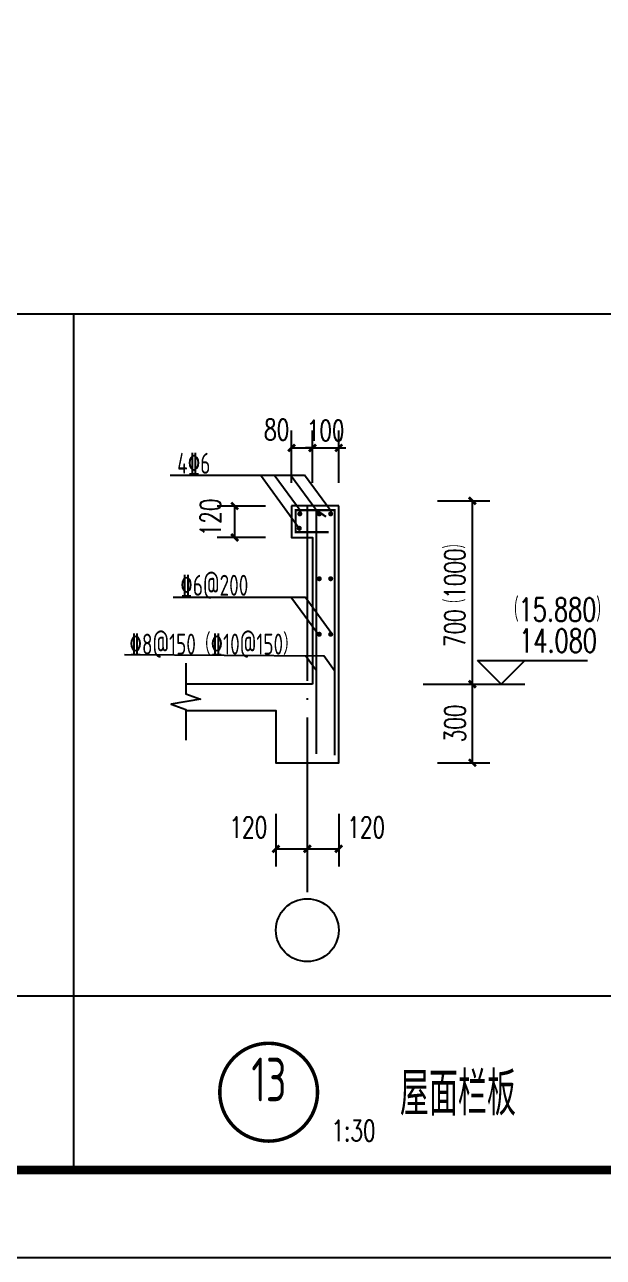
# Model space of a CAD drawing. Extents: x 1051052 to 1482120, y -981644 to -673261.
# Drawn here: x 1467402 to 1474031, y -981644 to -967533 of the extents above; entities that cross this region are included whole.
import ezdxf
from ezdxf.enums import TextEntityAlignment as Align

# ---------------------------------------------------------------- set-up
doc = ezdxf.new("R2010")
doc.units = 0
doc.header["$LTSCALE"] = 1000
doc.header["$MEASUREMENT"] = 0
doc.linetypes.add('DOTE', pattern=[2.42, 2, -0.2, 0.02, -0.2])
for name, color, linetype in [('A-Fixt', 81, 'Continuous'), ('AXIS', 3, 'Continuous'), ('DIM_ELEV', 3, 'Continuous'), ('DIM_IDEN', 3, 'Continuous'), ('DIM_LEAD', 3, 'Continuous'), ('DIM_SYMB', 3, 'Continuous'), ('DOTE', 1, 'DOTE'), ('PUB_DIM', 3, 'Continuous'), ('PUB_TEXT', 7, 'Continuous'), ('TK', 142, 'Continuous'), ('剖面钢筋', 1, 'Continuous'), ('填充', 8, 'Continuous')]:
    doc.layers.add(name, color=color, linetype=linetype)
doc.layers.add('TAB', color=7, linetype='Continuous', lineweight=25)
doc.styles.add('_TCH_DIM', font='SIMPLEX', dxfattribs={"bigfont": 'GBCBIG'})
doc.styles.add('_TCH_DIM_T3', font='SIMPLEX', dxfattribs={"width": 0.705882, "bigfont": 'GBCBIG'})
doc.styles.get("Standard").update_dxf_attribs({"font": 'tssdeng.shx', "width": 0.7, "bigfont": '0hztxt.shx'})
doc.styles.add('TSSD_Norm', font='Tssdeng.shx', dxfattribs={"width": 0.7, "bigfont": 'hztxt.shx'})
doc.dimstyles.new('TCH-30--80', dxfattribs={"dimtxt": 238, "dimasz": 80, "dimexe": 200, "dimexo": 240, "dimgap": 80, "dimtad": 1, "dimdec": 0, "dimlfac": 0.333333, "dimzin": 0, "dimdsep": 46, "dimtxsty": '_TCH_DIM_T3', "dimblk": 'ARCHTICK', "dimcen": 0.09, "dimclrt": 7, "dimazin": 2, "dimtfac": 1, "dimtdec": 0, "dimtix": 1, "dimtmove": 2, "dimatfit": 3, "dimfxl": 0, "dimtolj": 1, "dimtzin": 0, "dimarcsym": 0})

# ---------------------------------------------------------------- blocks, each defined once
blk = doc.blocks.new('_ArchTick')
at = {"color": 0, "linetype": 'ByBlock', "const_width": 0.4}
blk.add_lwpolyline([(-0.5, -0.5), (0.5, 0.5)], dxfattribs=at)
blk = doc.blocks.new('*D881')
at = {"layer": 'Defpoints', "color": 0, "transparency": 16777216}
for p in [(1470280, -975773), (1470640, -975773), (1470640, -976968)]:
    blk.add_point(p, dxfattribs=at)
at = {"layer": 'PUB_DIM', "color": 0, "lineweight": -2, "transparency": 16777216}
for p, q in [((1470280, -976568), (1470280, -977168)), ((1470640, -976568), (1470640, -977168)), ((1470280, -976968), (1470640, -976968))]:
    blk.add_line(p, q, dxfattribs=at)
at = {"layer": 'PUB_DIM', "color": 0, "lineweight": -2, "transparency": 16777216, "xscale": 80, "yscale": 80, "zscale": 80, "rotation": 180}
blk.add_blockref('_ArchTick', (1470280, -976968), dxfattribs=at)
at = {"layer": 'PUB_DIM', "color": 0, "lineweight": -2, "transparency": 16777216, "xscale": 80, "yscale": 80, "zscale": 80}
blk.add_blockref('_ArchTick', (1470640, -976968), dxfattribs=at)
at = {"layer": 'PUB_DIM', "color": 7, "transparency": 16777216, "insert": (1469965, -976721), "char_height": 238, "attachment_point": 5, "style": '_TCH_DIM_T3'}
blk.add_mtext('\\A1;120', dxfattribs=at)
blk = doc.blocks.new('*D882')
at = {"layer": 'Defpoints', "color": 0, "transparency": 16777216}
for p in [(1470640, -975773), (1471000, -975773), (1471000, -976968)]:
    blk.add_point(p, dxfattribs=at)
at = {"layer": 'PUB_DIM', "color": 0, "lineweight": -2, "transparency": 16777216}
for p, q in [((1470640, -976568), (1470640, -977168)), ((1471000, -976568), (1471000, -977168)), ((1470640, -976968), (1471000, -976968))]:
    blk.add_line(p, q, dxfattribs=at)
at = {"layer": 'PUB_DIM', "color": 0, "lineweight": -2, "transparency": 16777216, "xscale": 80, "yscale": 80, "zscale": 80, "rotation": 180}
blk.add_blockref('_ArchTick', (1470640, -976968), dxfattribs=at)
at = {"layer": 'PUB_DIM', "color": 0, "lineweight": -2, "transparency": 16777216, "xscale": 80, "yscale": 80, "zscale": 80}
blk.add_blockref('_ArchTick', (1471000, -976968), dxfattribs=at)
at = {"layer": 'PUB_DIM', "color": 7, "transparency": 16777216, "insert": (1471315, -976721), "char_height": 238, "attachment_point": 5, "style": '_TCH_DIM_T3'}
blk.add_mtext('\\A1;120', dxfattribs=at)
blk = doc.blocks.new('*D883')
at = {"layer": 'Defpoints', "color": 0, "transparency": 16777216}
for p in [(1471605, -972983), (1472531, -972983), (1471605, -975083)]:
    blk.add_point(p, dxfattribs=at)
at = {"layer": 'PUB_DIM', "color": 0, "lineweight": -2, "transparency": 16777216}
for p, q in [((1472131, -972983), (1472731, -972983)), ((1472531, -975083), (1472531, -972983)), ((1472131, -975083), (1472731, -975083))]:
    blk.add_line(p, q, dxfattribs=at)
at = {"layer": 'PUB_DIM', "color": 0, "lineweight": -2, "transparency": 16777216, "xscale": 80, "yscale": 80, "zscale": 80}
for p, rotation in [((1472531, -972983), 90), ((1472531, -975083), 270)]:
    blk.add_blockref('_ArchTick', p, dxfattribs=dict(at, rotation=rotation))
at = {"layer": 'PUB_DIM', "color": 7, "transparency": 16777216, "insert": (1472332, -974033), "char_height": 238, "attachment_point": 5, "rotation": 90, "style": '_TCH_DIM_T3'}
blk.add_mtext('\\A1;700（1000）', dxfattribs=at)
blk = doc.blocks.new('*D884')
at = {"layer": 'Defpoints', "color": 0, "transparency": 16777216}
for p in [(1471605, -975083), (1472531, -975083), (1471605, -975982)]:
    blk.add_point(p, dxfattribs=at)
at = {"layer": 'PUB_DIM', "color": 0, "lineweight": -2, "transparency": 16777216}
for p, q in [((1472131, -975083), (1472731, -975083)), ((1472531, -975982), (1472531, -975083)), ((1472131, -975982), (1472731, -975982))]:
    blk.add_line(p, q, dxfattribs=at)
at = {"layer": 'PUB_DIM', "color": 0, "lineweight": -2, "transparency": 16777216, "xscale": 80, "yscale": 80, "zscale": 80}
for p, rotation in [((1472531, -975083), 90), ((1472531, -975982), 270)]:
    blk.add_blockref('_ArchTick', p, dxfattribs=dict(at, rotation=rotation))
at = {"layer": 'PUB_DIM', "color": 7, "transparency": 16777216, "insert": (1472332, -975532), "char_height": 238, "attachment_point": 5, "rotation": 90, "style": '_TCH_DIM_T3'}
blk.add_mtext('\\A1;300', dxfattribs=at)
blk = doc.blocks.new('*D885')
at = {"layer": 'Defpoints', "color": 0, "transparency": 16777216}
for p in [(1469808, -973043), (1470400, -973043), (1470400, -973402)]:
    blk.add_point(p, dxfattribs=at)
at = {"layer": 'PUB_DIM', "color": 0, "lineweight": -2, "transparency": 16777216}
for p, q in [((1470160, -973043), (1469608, -973043)), ((1469808, -973402), (1469808, -973043)), ((1470160, -973402), (1469608, -973402))]:
    blk.add_line(p, q, dxfattribs=at)
at = {"layer": 'PUB_DIM', "color": 0, "lineweight": -2, "transparency": 16777216, "xscale": 80, "yscale": 80, "zscale": 80}
for p, rotation in [((1469808, -973043), 90), ((1469808, -973402), 270)]:
    blk.add_blockref('_ArchTick', p, dxfattribs=dict(at, rotation=rotation))
at = {"layer": 'PUB_DIM', "color": 7, "transparency": 16777216, "insert": (1469532, -973174), "char_height": 238, "attachment_point": 5, "rotation": 90, "style": '_TCH_DIM_T3'}
blk.add_mtext('\\A1;120', dxfattribs=at)
blk = doc.blocks.new('*D886')
at = {"layer": 'Defpoints', "color": 0, "transparency": 16777216}
for p in [(1470700, -972378), (1470460, -973043), (1470700, -973043)]:
    blk.add_point(p, dxfattribs=at)
at = {"layer": 'PUB_DIM', "color": 0, "lineweight": -2, "transparency": 16777216}
for p, q in [((1470460, -972778), (1470460, -972178)), ((1470700, -972778), (1470700, -972178)), ((1470460, -972378), (1470700, -972378))]:
    blk.add_line(p, q, dxfattribs=at)
at = {"layer": 'PUB_DIM', "color": 0, "lineweight": -2, "transparency": 16777216, "xscale": 80, "yscale": 80, "zscale": 80, "rotation": 180}
blk.add_blockref('_ArchTick', (1470460, -972378), dxfattribs=at)
at = {"layer": 'PUB_DIM', "color": 0, "lineweight": -2, "transparency": 16777216, "xscale": 80, "yscale": 80, "zscale": 80}
blk.add_blockref('_ArchTick', (1470700, -972378), dxfattribs=at)
at = {"layer": 'PUB_DIM', "color": 7, "transparency": 16777216, "insert": (1470289, -972169), "char_height": 238, "attachment_point": 5, "style": '_TCH_DIM_T3'}
blk.add_mtext('\\A1;80', dxfattribs=at)
blk = doc.blocks.new('*D887')
at = {"layer": 'Defpoints', "color": 0, "transparency": 16777216}
for p in [(1471000, -972378), (1470700, -973043), (1471000, -973043)]:
    blk.add_point(p, dxfattribs=at)
at = {"layer": 'PUB_DIM', "color": 0, "lineweight": -2, "transparency": 16777216}
for p, q in [((1470700, -972778), (1470700, -972178)), ((1471000, -972778), (1471000, -972178)), ((1470700, -972378), (1470620, -972378)), ((1470700, -972378), (1471000, -972378)), ((1471000, -972378), (1471080, -972378))]:
    blk.add_line(p, q, dxfattribs=at)
at = {"layer": 'PUB_DIM', "color": 0, "lineweight": -2, "transparency": 16777216, "xscale": 80, "yscale": 80, "zscale": 80}
blk.add_blockref('_ArchTick', (1470700, -972378), dxfattribs=at)
at = {"layer": 'PUB_DIM', "color": 0, "lineweight": -2, "transparency": 16777216, "xscale": 80, "yscale": 80, "zscale": 80, "rotation": 180}
blk.add_blockref('_ArchTick', (1471000, -972378), dxfattribs=at)
at = {"layer": 'PUB_DIM', "color": 7, "transparency": 16777216, "insert": (1470850, -972179), "char_height": 238, "attachment_point": 5, "style": '_TCH_DIM_T3'}
blk.add_mtext('\\A1;100', dxfattribs=at)
blk = doc.blocks.new('A2K')
at = {"layer": 'TK'}
blk.add_lwpolyline([(0, 0), (59400, 0), (59400, 42000), (0, 42000)], close=True, dxfattribs=at)
at = {"layer": 'TK', "const_width": 100}
blk.add_lwpolyline([(2500, 1000), (58400, 1000), (58400, 41000), (2500, 41000)], close=True, dxfattribs=at)

msp = doc.modelspace()

# ---------------------------------------------------------------- linework, layer by layer
at = {"layer": 'A-Fixt', "color": 0}
for points in [[(1469248.606, -975382.504), (1470280.299, -975382.504), (1470280.299, -975982.804), (1470999.579, -975982.804), (1470999.579, -975772.944), (1470999.579, -975772.944), (1470999.579, -975683.254), (1470999.579, -975683.254), (1470999.579, -973042.744)], [(1470999.579, -973042.744), (1470460.179, -973042.744)], [(1470460.179, -973042.744), (1470460.179, -973402.384), (1470699.939, -973402.384), (1470699.939, -975082.804)], [(1470699.939, -975082.804), (1469248.606, -975082.804)]]:
    msp.add_lwpolyline(points, dxfattribs=at)
at = {"layer": 'AXIS'}
msp.add_circle((1470639.939, -977899.005), 359.64, dxfattribs=at)
at = {"layer": 'DIM_ELEV', "color": 0}
for p, q in [((1472860.672, -975082.804), (1472590.672, -974812.804)), ((1472590.672, -974812.804), (1473849.906, -974812.804)), ((1472860.672, -975082.804), (1473130.672, -974812.804)), ((1471965.603, -975082.804), (1473130.672, -975082.804))]:
    msp.add_line(p, q, dxfattribs=at)
at = {"layer": 'DIM_IDEN', "const_width": 40}
msp.add_lwpolyline([(1470757.321, -979753.432, 1), (1469637.321, -979753.432, 1)], format="xyb", close=True, dxfattribs=at)
at = {"layer": 'DIM_LEAD'}
for p, q in [((1469067.428, -972689.479), (1470608.761, -972689.479)), ((1470548.625, -973298.598), (1470103.084, -972689.479)), ((1470569.44, -973109.902), (1470261.921, -972689.479)), ((1470755.119, -973109.902), (1470447.6, -972689.479)), ((1470916.28, -973109.902), (1470608.761, -972689.479)), ((1469103.211, -974085.928), (1470613.936, -974085.928)), ((1470759.127, -974505.847), (1470451.976, -974085.928)), ((1470921.087, -974505.847), (1470613.936, -974085.928)), ((1468547.817, -974744.068), (1470829.298, -974759.547)), ((1470743.64, -974928.335), (1470620.18, -974759.547)), ((1470952.758, -974928.335), (1470829.298, -974759.547))]:
    msp.add_line(p, q, dxfattribs=at)
at = {"layer": 'DIM_SYMB'}
msp.add_lwpolyline([(1469248.606, -974842.804), (1469248.606, -975192.662), (1469416.606, -975253.809), (1469080.606, -975313.055), (1469248.606, -975372.662), (1469248.606, -975722.52)], dxfattribs=at)
at = {"layer": 'DOTE'}
msp.add_line((1470639.939, -973042.744), (1470639.939, -977539.365), dxfattribs=at)
at = {"layer": 'TAB'}
for p, q in [((1453673.446, -970843.364), (1474119.569, -970843.364)), ((1467967.219, -980643.929), (1467967.219, -970843.364)), ((1425219.569, -978649.969), (1467561.202, -978649.969)), ((1467561.202, -978649.969), (1474119.569, -978649.969)), ((1467561.202, -980643.929), (1474119.569, -980643.929))]:
    msp.add_line(p, q, dxfattribs=at)
at = {"layer": '剖面钢筋', "const_width": 25}
for points in [[(1470886.307, -973341.601), (1470507.546, -973341.601), (1470507.546, -973090.251), (1470952.758, -973089.843), (1470952.758, -975895.436)], [(1470743.64, -975883.117), (1470743.64, -973090.046), (1470854.078, -973166.083)]]:
    msp.add_lwpolyline(points, dxfattribs=at)
at = {"layer": '剖面钢筋', "const_width": 28.8}
for points in [[(1470539.591, -973132.997, 1), (1470568.391, -973132.997, 1)], [(1470762.811, -973132.997, 1), (1470791.611, -973132.997, 1)], [(1470893.248, -973132.997, 1), (1470922.048, -973132.997, 1)], [(1470534.225, -973298.598, 1), (1470563.025, -973298.598, 1)], [(1470762.811, -973875.864, 1), (1470791.611, -973875.864, 1)], [(1470893.248, -973875.864, 1), (1470922.048, -973875.864, 1)], [(1470762.811, -974511.212, 1), (1470791.611, -974511.212, 1)], [(1470893.248, -974511.212, 1), (1470922.048, -974511.212, 1)]]:
    msp.add_lwpolyline(points, format="xyb", close=True, dxfattribs=at)

# ---------------------------------------------------------------- block references
at = {"layer": '填充'}
msp.add_blockref('A2K', (1422719.569, -981643.929), dxfattribs=at)

# ---------------------------------------------------------------- texts
at = {"layer": 'PUB_TEXT'}
for s, height, style, width, p in [('4%%1326', 240, 'TSSD_Norm', 0.7, (1469149.275, -972674)), ('%%1326@200', 240, 'TSSD_Norm', 0.7, (1469185.059, -974070.449)), ('%%1328@150（%%13210@150）', 240, 'TSSD_Norm', 0.7, (1468602.106, -974744.068)), ('1:30', 238, '_TCH_DIM', 0.705882, (1470917.321, -980313.432))]:
    msp.add_text(s, height=height, dxfattribs=dict(at, style=style, width=width)).set_placement(p)
at = {"layer": 'PUB_TEXT', "color": 0, "style": '_TCH_DIM', "width": 0.705882}
for s, p in [('（15.880）', (1472924.183, -974363.057)), ('14.080', (1473066.906, -974718.304))]:
    msp.add_text(s, height=267.75, dxfattribs=at).set_placement(p)
at = {"layer": 'PUB_TEXT', "width": 0.7}
msp.add_text('13', height=500, dxfattribs=at).set_placement((1469999.551, -980008.301), align=Align.BOTTOM_LEFT)
msp.add_text('屋面栏板', height=500, dxfattribs=at).set_placement((1471699.91, -980020.527))

# ---------------------------------------------------------------- dimensions: what is measured, and where the dimension line sits
at = {"layer": 'PUB_DIM'}
for base, p1, p2, angle, picture, middle in [((1470699.939, -972378.477), (1470460.179, -973042.744), (1470699.939, -973042.744), 0, '*D886', (1470289.024, -972169.208)), ((1469807.825, -973042.744), (1470400.179, -973402.384), (1470400.179, -973042.744), 90, '*D885', (1469532.387, -973174.272)), ((1470640.299, -976968.111), (1470280.299, -975773.099), (1470640.299, -975773.099), 360, '*D881', (1469965.299, -976720.611)), ((1471000.299, -976968.111), (1470640.299, -975773.099), (1471000.299, -975773.099), 360, '*D882', (1471315.299, -976720.611))]:
    dim = msp.add_linear_dim(base=base, p1=p1, p2=p2, angle=angle, dimstyle='TCH-30--80', dxfattribs=at)
    dim.commit()
    dim.dimension.update_dxf_attribs({"geometry": picture, "text_midpoint": middle, "dimtype": 129})
dim = msp.add_linear_dim(base=(1470999.579, -972378.477), p1=(1470699.939, -973042.744), p2=(1470999.579, -973042.744), angle=180, dimstyle='TCH-30--80', dxfattribs=at)
dim.commit()
dim.dimension.update_dxf_attribs({"geometry": '*D887', "text_midpoint": (1470849.759, -972179.477)})
dim = msp.add_aligned_dim(p1=(1471604.682, -975082.804), p2=(1471604.682, -972982.804), distance=-926.604, text='<>（1000）', dimstyle='TCH-30--80', dxfattribs=at)
dim.commit()
dim.dimension.update_dxf_attribs({"geometry": '*D883', "text_midpoint": (1472332.286, -974032.804)})
dim = msp.add_aligned_dim(p1=(1471604.682, -975981.757), p2=(1471604.682, -975082.804), distance=-926.604, dimstyle='TCH-30--80', dxfattribs=at)
dim.commit()
dim.dimension.update_dxf_attribs({"geometry": '*D884', "text_midpoint": (1472332.286, -975532.28)})

doc.saveas('drawing.dxf')
